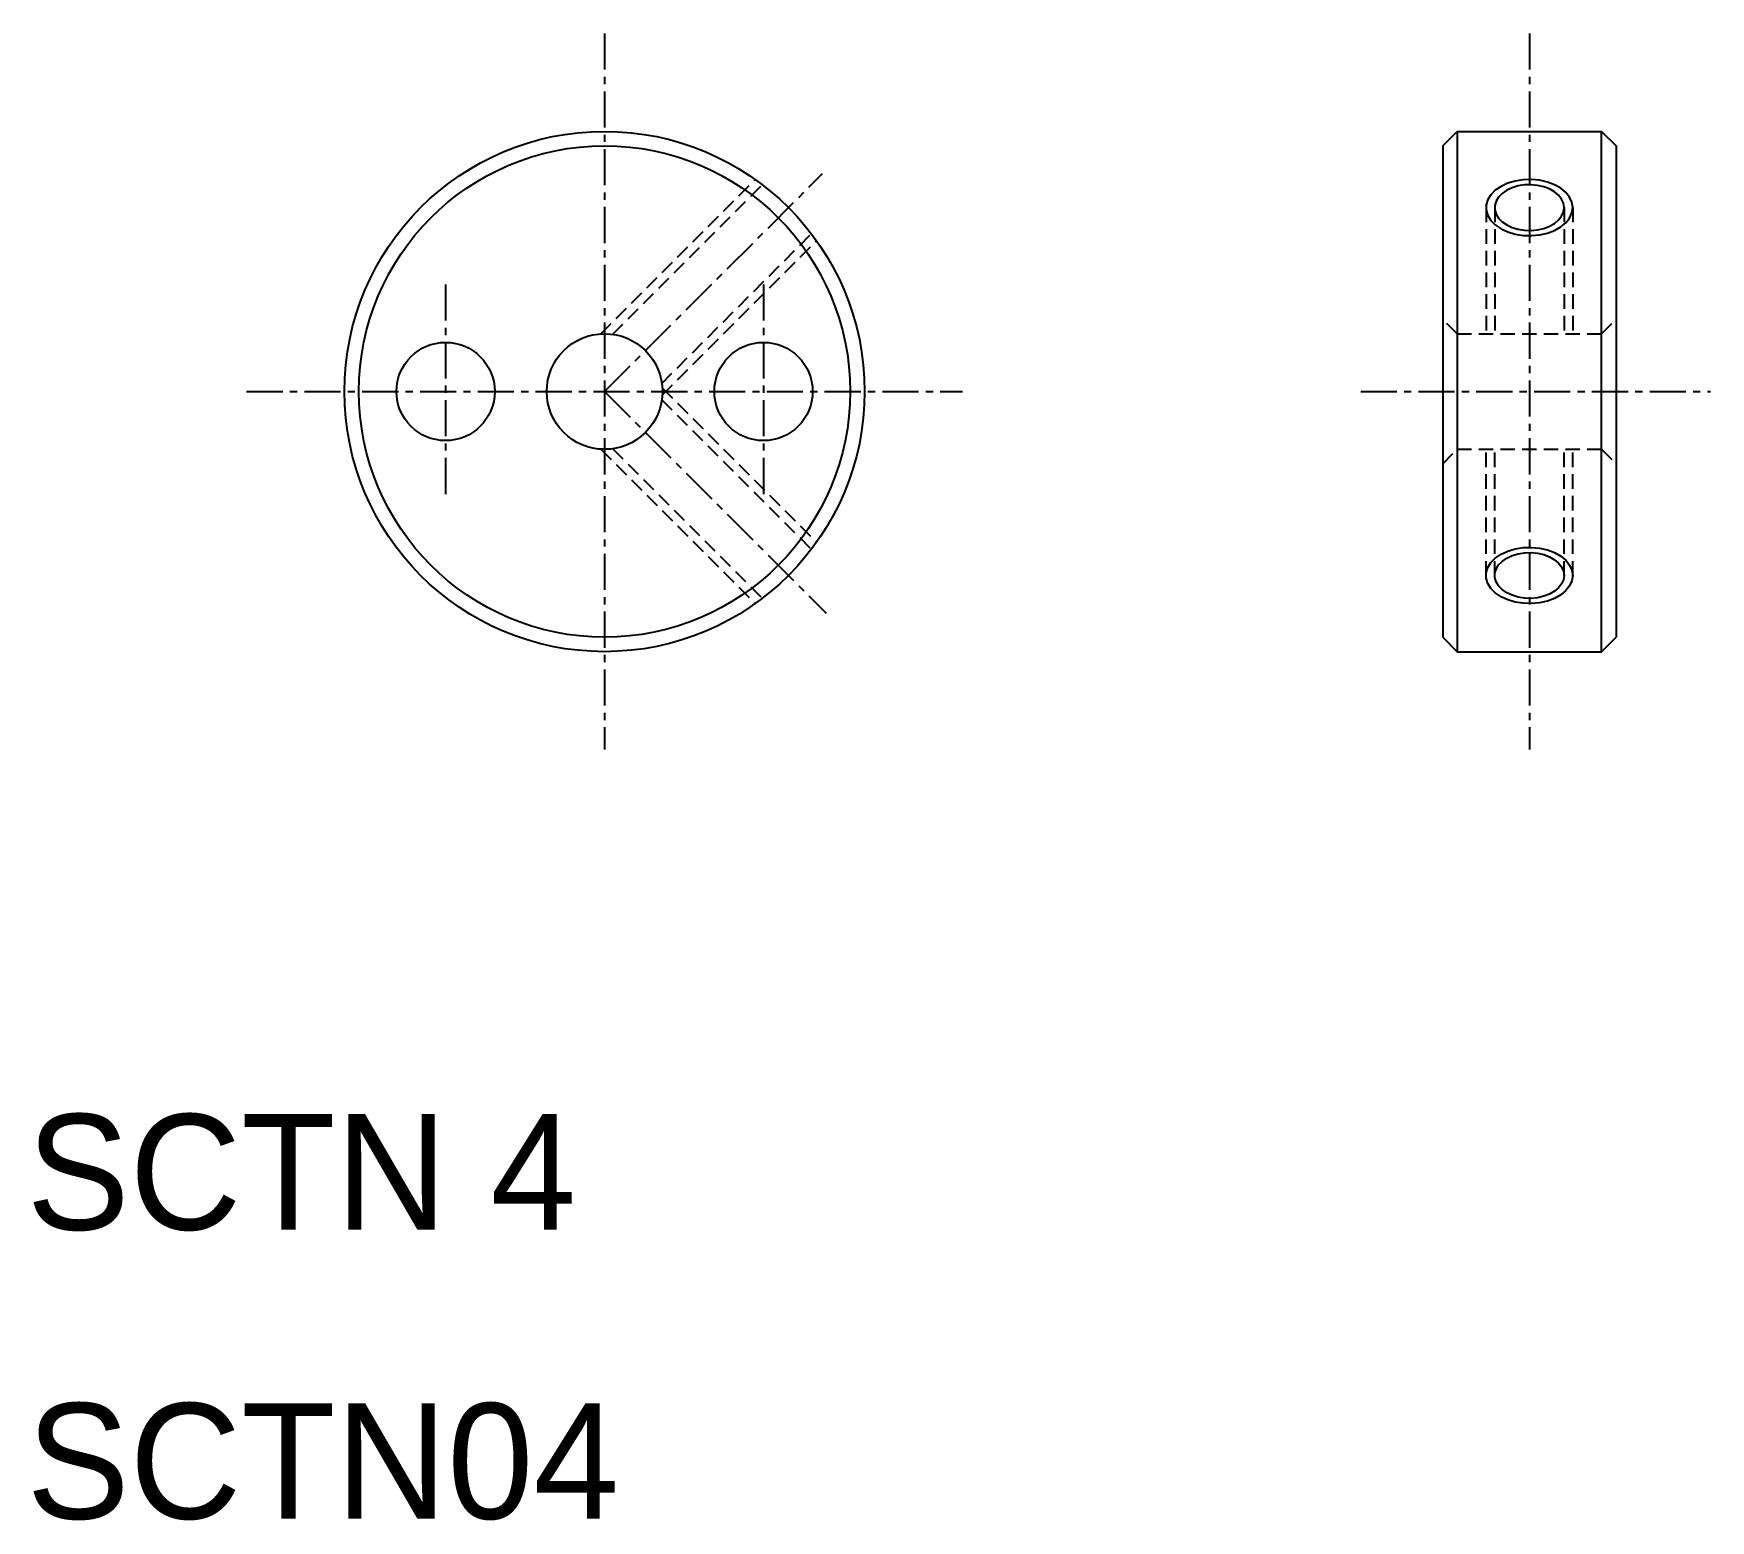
# Model space of a CAD drawing. Extents: x 10.2 to 68.3, y 9.9 to 61.4.
import ezdxf

# ---------------------------------------------------------------- set-up
doc = ezdxf.new("R2010")
doc.units = 0
doc.linetypes.add('CENTER', pattern=[2, 1.25, -0.25, 0.25, -0.25])
doc.linetypes.add('DASHED', pattern=[0.75, 0.5, -0.25])
doc.layers.get('0').update_dxf_attribs({"linetype": 'CONTINUOUS'})
doc.layers.add('CENTER', color=1, linetype='CENTER')

msp = doc.modelspace()

# ---------------------------------------------------------------- linework, layer by layer
at = {"color": 7, "linetype": 'CONTINUOUS'}
for p, q in [((59, 57.5), (59.5, 58)), ((59, 57.5), (59, 40.5)), ((59.5, 58), (59.5, 40)), ((59.5, 58), (64.5, 58)), ((64.5, 40), (64.5, 58)), ((64.5, 58), (65, 57.5)), ((65, 57.5), (65, 40.5)), ((32.545, 53.666), (32.545, 53.666)), ((31.21, 52.331), (31.21, 52.331)), ((59, 40.5), (59.5, 40)), ((64.5, 40), (65, 40.5)), ((59.5, 40), (64.5, 40))]:
    msp.add_line(p, q, dxfattribs=at)
at = {"color": 3, "linetype": 'DASHED'}
for p, q in [((29.875, 50.996), (35.214, 56.336)), ((30.283, 50.98), (35.459, 56.156)), ((60.5, 55.364), (60.5, 51)), ((60.8, 55.364), (60.8, 51)), ((63.2, 55.364), (63.2, 51)), ((63.5, 55.364), (63.5, 51)), ((31.98, 49.283), (37.156, 54.459)), ((31.996, 48.875), (37.336, 54.214)), ((59.5, 51), (59, 51.5)), ((64.5, 51), (65, 51.5)), ((59.5, 51), (64.5, 51)), ((31.996, 49.125), (37.336, 43.786)), ((31.98, 48.717), (37.156, 43.541)), ((29.875, 47.004), (35.214, 41.664)), ((30.283, 47.02), (35.459, 41.844)), ((59, 46.5), (59.5, 47)), ((59.5, 47), (64.5, 47)), ((60.5, 42.636), (60.5, 47)), ((60.8, 42.636), (60.8, 47)), ((63.2, 42.636), (63.2, 47)), ((63.5, 42.636), (63.5, 47)), ((64.5, 47), (65, 46.5))]:
    msp.add_line(p, q, dxfattribs=at)
at = {"color": 3, "flags": 128}
msp.add_lwpolyline([(63.5, 55.364), (63.473, 55.548), (63.393, 55.725), (63.262, 55.889), (63.086, 56.034), (62.87, 56.155), (62.623, 56.248), (62.354, 56.308), (62.071, 56.335), (61.787, 56.326), (61.509, 56.282), (61.25, 56.205), (61.018, 56.098), (60.821, 55.965), (60.667, 55.809), (60.561, 55.638), (60.507, 55.456), (60.507, 55.272), (60.561, 55.09), (60.667, 54.919), (60.821, 54.763), (61.018, 54.63), (61.25, 54.522), (61.509, 54.446), (61.787, 54.402), (62.071, 54.393), (62.354, 54.42), (62.623, 54.48), (62.87, 54.572), (63.086, 54.693), (63.262, 54.839), (63.393, 55.003), (63.473, 55.18)], close=True, dxfattribs=at)
at = {"color": 7, "linetype": 'CONTINUOUS', "flags": 128}
msp.add_lwpolyline([(63.2, 55.364), (63.178, 55.514), (63.114, 55.658), (63.01, 55.792), (62.868, 55.91), (62.696, 56.009), (62.498, 56.084), (62.283, 56.133), (62.057, 56.155), (61.829, 56.148), (61.608, 56.112), (61.4, 56.05), (61.214, 55.962), (61.057, 55.853), (60.933, 55.727), (60.849, 55.587), (60.805, 55.439), (60.805, 55.289), (60.849, 55.141), (60.933, 55.001), (61.057, 54.875), (61.214, 54.766), (61.4, 54.678), (61.608, 54.616), (61.829, 54.58), (62.057, 54.573), (62.283, 54.595), (62.498, 54.644), (62.696, 54.719), (62.868, 54.818), (63.01, 54.936), (63.114, 55.07), (63.178, 55.214)], close=True, dxfattribs=at)
at = {"color": 3, "extrusion": (0, 0, -1), "flags": 128}
msp.add_lwpolyline([(-63.5, 42.636), (-63.473, 42.452), (-63.393, 42.275), (-63.262, 42.111), (-63.086, 41.966), (-62.87, 41.845), (-62.623, 41.752), (-62.354, 41.692), (-62.071, 41.665), (-61.787, 41.674), (-61.509, 41.718), (-61.25, 41.795), (-61.018, 41.902), (-60.821, 42.035), (-60.667, 42.191), (-60.561, 42.362), (-60.507, 42.544), (-60.507, 42.728), (-60.561, 42.91), (-60.667, 43.081), (-60.821, 43.237), (-61.018, 43.37), (-61.25, 43.478), (-61.509, 43.554), (-61.787, 43.598), (-62.071, 43.607), (-62.354, 43.58), (-62.623, 43.52), (-62.87, 43.428), (-63.086, 43.307), (-63.262, 43.161), (-63.393, 42.997), (-63.473, 42.82)], close=True, dxfattribs=at)
at = {"color": 7, "linetype": 'CONTINUOUS', "extrusion": (0, 0, -1), "flags": 128}
msp.add_lwpolyline([(-63.2, 42.636), (-63.178, 42.486), (-63.114, 42.342), (-63.01, 42.208), (-62.868, 42.09), (-62.696, 41.991), (-62.498, 41.916), (-62.283, 41.867), (-62.057, 41.845), (-61.829, 41.852), (-61.608, 41.888), (-61.4, 41.95), (-61.214, 42.038), (-61.057, 42.147), (-60.933, 42.273), (-60.849, 42.413), (-60.805, 42.561), (-60.805, 42.711), (-60.849, 42.859), (-60.933, 42.999), (-61.057, 43.125), (-61.214, 43.234), (-61.4, 43.322), (-61.608, 43.384), (-61.829, 43.42), (-62.057, 43.427), (-62.283, 43.405), (-62.498, 43.356), (-62.696, 43.281), (-62.868, 43.182), (-63.01, 43.064), (-63.114, 42.93), (-63.178, 42.786)], close=True, dxfattribs=at)
at = {"color": 7, "linetype": 'CONTINUOUS'}
for centre, radius in [((30, 49), 9), ((30, 49), 8.5), ((24.5, 49), 1.7), ((30, 49), 2), ((35.5, 49), 1.7)]:
    msp.add_circle(centre, radius, dxfattribs=at)
at = {"layer": 'CENTER', "color": 1, "linetype": 'CENTER'}
for p, q in [((30, 61.385), (30, 36.615)), ((62, 61.385), (62, 36.615)), ((30, 49), (37.54, 56.54)), ((24.5, 52.704), (24.5, 45.296)), ((35.5, 52.704), (35.5, 45.296)), ((17.615, 49), (42.385, 49)), ((30, 49), (37.668, 41.332)), ((56.163, 49), (68.265, 49))]:
    msp.add_line(p, q, dxfattribs=at)

# ---------------------------------------------------------------- texts
at = {"color": 7, "linetype": 'CONTINUOUS'}
for s, p in [('SCTN 4', (10, 20)), ('SCTN04', (10, 10))]:
    msp.add_text(s, height=4, dxfattribs=at).set_placement(p)

doc.saveas('drawing.dxf')
